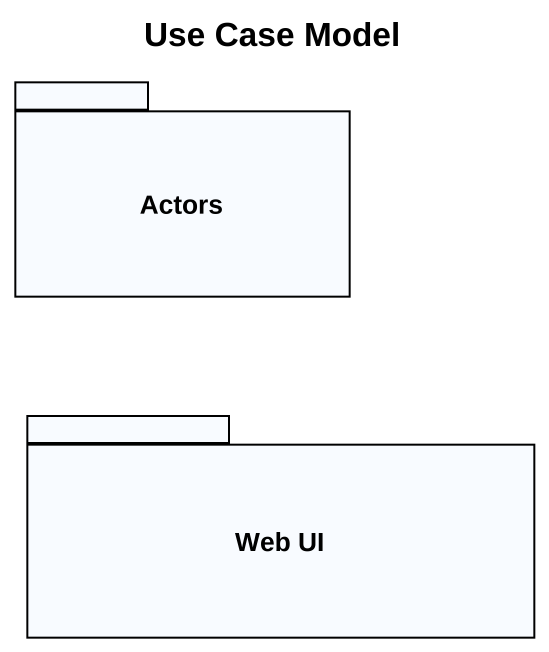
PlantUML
@startuml
title Use Case Model
package Actors {
}
package "Web UI" as Web_UI {
}
@enduml
